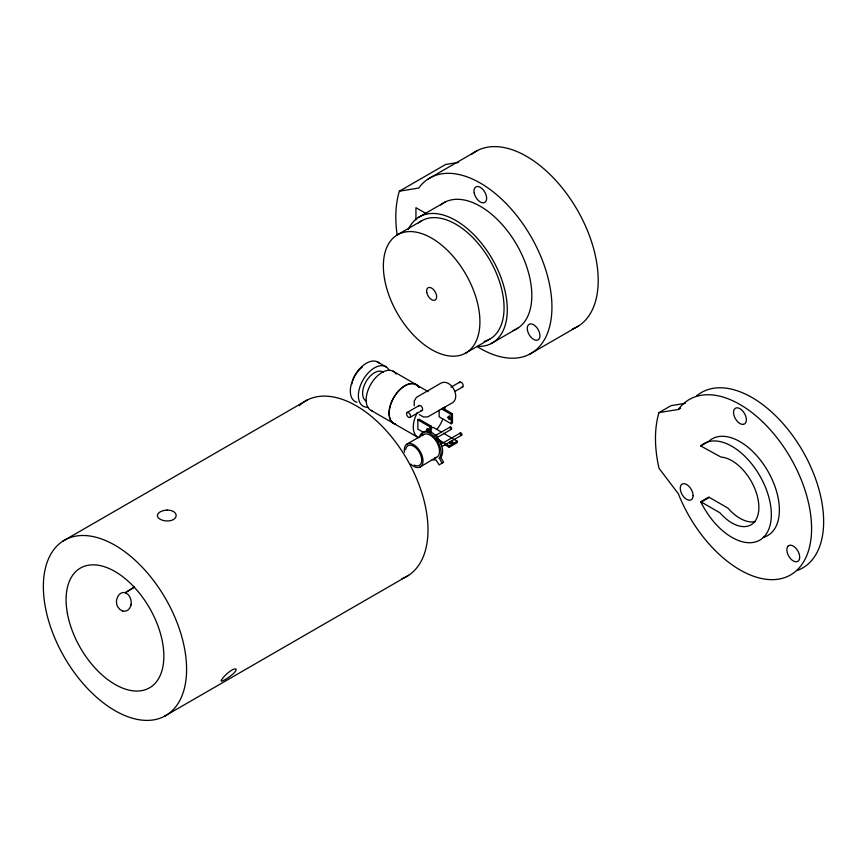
<?xml version="1.0" encoding="UTF-8"?>
<svg xmlns="http://www.w3.org/2000/svg" width="867" height="867" viewBox="0 0 867 867"><rect width="100%" height="100%" fill="white"/><g stroke="black" fill="none" stroke-linecap="round" stroke-linejoin="round"><path stroke-width="1.3" d="M131.069 604.397L130.874 605.404M458.578 162.378L445.66 164.459L399.394 191.174L398.484 194.262A119.494 68.992 60 0 0 397.129 234.816M659.039 412.594L658.129 415.683A119.494 68.992 60 0 0 658.129 464.213L659.039 468.343L678.406 493.832L679.49 496.596A101.276 58.479 60 0 0 786.759 576.815A101.276 58.479 60 0 0 786.759 451.609A101.276 58.479 60 0 0 679.49 407.967L678.406 409.473L659.039 412.594L671.101 405.626L685.309 403.339M130.852 605.48L130.483 606.532A9.331 7.467 72.1 0 1 122.789 611.04M441.986 463.216L439.32 457.993A15.368 8.865 60 0 0 434.139 436.621A15.368 8.865 60 0 0 419.476 437.467M439.114 458.22L440.924 457.061A15.368 8.865 60 0 0 436.686 436.719A15.368 8.865 60 0 0 421.655 434.595M700.753 501.722L719.935 512.798A38.126 22.011 60 0 0 758.863 508.04A38.126 22.011 60 0 0 720.954 457.072L700.753 445.974L701.36 445.41A55.759 32.198 60 0 1 758.701 473.902A55.759 32.198 60 0 1 759.091 540.509A55.759 32.198 60 0 1 701.696 503.651L700.753 501.722L708.794 497.073L727.977 508.149A38.126 22.011 60 0 0 755.341 521.631M122.789 611.029L119.711 609.338L117.695 606.737A9.385 7.337 83.5 0 1 116.85 604.602L116.546 602.868A9.396 7.207 88.8 0 1 116.514 601.102L116.525 600.95A8.193 6.286 88.8 0 1 116.709 599.498L117.728 596.68A9.364 7.099 -88.3 0 1 125.173 592.692L134.526 587.057M125.422 592.768L134.418 587.024M428.114 179.025L477.565 150.468M418.23 217.563L445.064 202.065M397.498 234.751L421.633 220.814M62.76 541.192L307.352 399.98M465.774 353.01L489.92 339.073M491.025 343.646L517.859 328.149M407.067 412.54L419.227 405.518M450.959 387.202L459.824 382.076M409.907 417.46A2.85 1.647 60 0 0 409.116 413.082A2.85 1.647 60 0 0 406.58 414.372A2.85 1.647 60 0 0 409.907 417.46L422.066 410.438M419.314 414.61L423.486 417.005L427.745 416.908L452.585 402.678C456.28 400.305 456.324 395.135 454.85 391.45L462.664 387.007M529.347 354.354L578.798 325.808M423.324 432.297L417.84 429.132L417.84 419.845L419.043 419.14L431.116 426.109L431.116 432.752M417.84 419.845L429.913 426.813L431.116 426.109M441.357 408.801L451.23 414.502L452.444 413.797L452.444 423.096L451.23 423.79L439.168 416.821L439.168 410.189M430.834 428.601L433.132 427.279L441.173 431.918M406.829 444.164L423.735 434.41M435.201 435.678L450.146 427.052M436.48 437.9L451.425 429.263M440.815 444.24L460.355 432.958M442.105 446.451L461.645 435.169M437.727 439.222L449.225 445.855L457.267 441.216L457.267 442.603L449.225 447.253L444.619 444.598M420.051 467.075L438.041 456.324A13.233 7.64 60 0 0 435.158 439.753A13.233 7.64 60 0 0 422.24 435.624M678.406 409.473L680.595 408.205M163.993 716.532A101.276 58.479 60 0 0 135.664 560.721A101.276 58.479 60 0 0 45.247 606.575A101.276 58.479 60 0 0 163.993 716.532L408.574 575.32M700.753 445.974L708.794 441.325M709.304 497.365L701.262 502.123M436.545 457.548L435.158 457.993A13.233 7.64 60 0 1 434.649 458.047M399.394 191.174L418.761 188.052L419.856 186.546A101.276 58.479 60 0 1 507.726 205.197A101.276 58.479 60 0 1 550.209 324.16A101.276 58.479 60 0 1 476.948 346.432M125.607 592.822L128.349 594.762A9.396 7.207 88.8 0 1 129.291 596.019L130.505 598.598A9.385 7.337 83.5 0 1 131.025 600.885L131.166 602.056A9.396 7.456 77.8 0 1 131.08 604.375M426.347 213.705L415.943 207.701L415.943 219.839M377.188 361.767L386.433 367.099M393.087 371.239L416.019 384.482M415.542 384.374L428.211 391.678M442.571 408.097L452.444 413.797M443.47 433.251L457.267 441.216M438.875 441.281L442.322 443.265M370.978 410.373L418.523 437.662A22.358 12.907 -60 0 1 417.352 412.551M440.718 457.299L443.601 462.284L439.146 464.853L435.96 459.933A15.368 8.865 60 0 1 432.178 459.477M454.85 391.45C452.997 386.194 447.166 380.255 441.205 382.976L416.463 397.357L414.253 401.009L414.231 405.821M451.23 414.502L451.23 423.79M449.225 445.855L449.225 447.253M429.913 426.813L429.913 432.124M440.642 204.959A72.828 42.049 60 0 1 516.732 244.743A72.828 42.049 60 0 1 513.145 330.544M408.303 229.484A72.828 42.049 60 0 1 491.426 257.597A72.828 42.049 60 0 1 477.706 346.41M471.41 154.489A101.276 58.479 60 0 1 577.227 209.825A101.276 58.479 60 0 1 572.242 329.135M418.577 222.927A68.276 39.427 60 0 1 490.971 262.094A68.276 39.427 60 0 1 484.154 341.425M402.017 578.647A101.276 58.479 60 0 0 416.843 567.787L419.129 564.645A101.276 58.479 60 0 0 397.249 444.262A101.276 58.479 60 0 0 302.16 403.231M299.332 405.637A101.276 58.479 60 0 1 301.185 404M418.696 406.179A2.85 1.647 60 0 1 422.066 407.262A2.85 1.647 60 0 1 421.102 410.546M459.282 382.748A2.85 1.647 60 0 1 462.664 383.821A2.85 1.647 60 0 1 461.699 387.105M367.922 407.197A22.759 13.146 -60 0 1 363.089 379.865A22.759 13.146 -60 0 1 389.175 370.393M366.524 401.204A16.787 9.689 -60 0 1 366.08 381.588A16.787 9.689 -60 0 1 383.29 372.171M356.966 402.288A22.759 13.146 -60 0 1 355.037 375.227A22.759 13.146 -60 0 1 379.443 363.349M427.453 431.332A1.712 0.986 60 0 1 426.846 429.002A1.712 0.986 60 0 1 428.634 429.609A1.712 0.986 60 0 1 428.742 431.777M429.642 431.159A1.712 0.986 60 0 1 428.385 430.303A1.712 0.986 60 0 1 427.919 428.677M452.628 444.337A1.712 0.986 0 0 1 452.097 444.619M449.605 443.47A1.712 0.986 0 0 1 451.219 442.777A1.712 0.986 0 0 1 452.856 443.46M450.374 418.642A1.712 0.986 60 0 1 449.301 417.146A1.712 0.986 60 0 1 449.572 415.813M351.915 383.983A16.787 9.689 -60 0 1 352.23 382.412M352.674 380.819A16.787 9.689 -60 0 1 362.276 367.207M395.666 424.18A22.358 12.907 -60 0 1 394.387 396.587A22.358 12.907 -60 0 1 418.663 387.007M444.836 406.991A22.358 12.907 -60 0 1 444.923 408.856M442.799 419.205A22.358 12.907 -60 0 1 437.011 429.23M395.168 424.147A22.477 12.972 -60 0 1 394.767 395.861A22.477 12.972 -60 0 1 419.01 387.343M372.225 410.904A22.477 12.972 -60 0 1 371.835 382.618A22.477 12.972 -60 0 1 396.078 374.1M696.851 395.655A101.276 58.479 60 0 1 802.669 450.992A101.276 58.479 60 0 1 797.683 570.302M709.401 440.761A55.759 32.198 60 0 1 768.509 472.287A55.759 32.198 60 0 1 763.339 537.345M404.455 452.216A13.233 7.64 60 0 1 413.06 444.381A13.233 7.64 60 0 1 422.988 461.569A13.233 7.64 60 0 1 411.89 465.102M411.316 464.614A13.233 7.64 60 0 1 410.752 464.105M405.669 449.724A11.379 6.568 60 0 1 414.155 446.516A11.379 6.568 60 0 1 421.698 460.149A11.379 6.568 60 0 1 414.155 465.07M460.149 433.933A1.279 0.737 60 0 1 460.908 432.969A1.279 0.737 60 0 1 461.894 434.735A1.279 0.737 60 0 1 460.648 434.822M449.897 427.875A1.279 0.737 60 0 1 450.775 427.106A1.279 0.737 60 0 1 451.674 428.872A1.279 0.737 60 0 1 450.428 428.916M435.537 435.657A1.279 0.737 60 0 1 436.545 435.505A1.279 0.737 60 0 1 437.304 436.99L437.304 437.033A1.279 0.737 60 0 1 436.535 437.575M693.101 495.642L693.091 496.108A9.104 5.256 60 0 1 685.353 498.471A9.104 5.256 60 0 1 680.628 485.899A9.104 5.256 60 0 1 689.742 487.211L690.099 487.644A9.104 5.256 60 0 1 693.101 495.642M221.313 680.671L221.302 680.747A9.385 1.431 -36.3 0 0 225.182 679.555A9.385 1.431 -36.3 0 0 232.941 674.027L233.331 673.67A9.385 1.907 -38.4 0 0 235.911 670.527L236.019 670.278A9.396 2.373 -40.6 0 0 234.686 668.945L234.404 669.01A9.331 2.807 -42.9 0 0 228.747 672.283L228.292 672.64A9.396 2.373 -40.6 0 0 223.144 677.712L222.873 678.048A9.385 1.907 -38.4 0 0 221.313 680.606L221.313 680.671M787.821 546.373L787.615 546.654A9.104 5.256 60 0 0 792.189 560.201A9.104 5.256 60 0 0 799.612 555.92A9.104 5.256 60 0 0 790.162 545.191L789.815 545.224A9.104 5.256 60 0 0 787.821 546.373M743.409 424.375L743.062 424.407A9.104 5.256 60 0 1 736.863 420.831L736.517 420.387A9.104 5.256 60 0 1 735.086 408.433A9.104 5.256 60 0 1 744.84 414.068A9.104 5.256 60 0 1 743.409 424.375M167.147 510.089L167.06 510.089A9.374 4.877 -4.5 0 0 157.382 515.681L157.415 516.006A9.396 5.256 -1.5 0 0 160.124 519.17A9.396 5.592 1.6 0 0 165.879 520.894L166.475 520.926A9.374 5.896 4.9 0 0 176.153 515.334L176.109 514.987A9.396 5.592 1.6 0 0 173.411 511.497A9.396 5.256 -1.5 0 0 167.656 510.089L167.147 510.089M474.184 192.983A8.963 5.169 60 0 0 484.761 202.466A8.963 5.169 60 0 0 482.009 188.605A8.963 5.169 60 0 0 474.184 192.983M527.418 330.024A8.963 5.169 60 0 0 537.865 339.962A8.963 5.169 60 0 0 535.568 326.241A8.963 5.169 60 0 0 527.418 330.024M426.737 292.374A7.109 4.107 60 0 0 435.082 300.101A7.109 4.107 60 0 0 433.088 289.155A7.109 4.107 60 0 0 426.737 292.374M384.634 279.467A68.276 39.427 60 0 0 464.69 353.595A68.276 39.427 60 0 0 445.595 248.569A68.276 39.427 60 0 0 384.634 279.467M67.377 613.359A69.132 39.915 60 0 0 148.43 688.409A69.132 39.915 60 0 0 129.096 582.06A69.132 39.915 60 0 0 67.377 613.359M450.244 443.178A1.712 0.986 0 0 0 452.932 442.473A1.712 0.986 0 0 0 450.526 441.476A1.712 0.986 0 0 0 450.244 443.178M448.033 417.526A1.712 0.986 60 0 0 449.995 419.498A1.712 0.986 60 0 0 449.648 416.919A1.712 0.986 60 0 0 448.033 417.526"/></g></svg>
